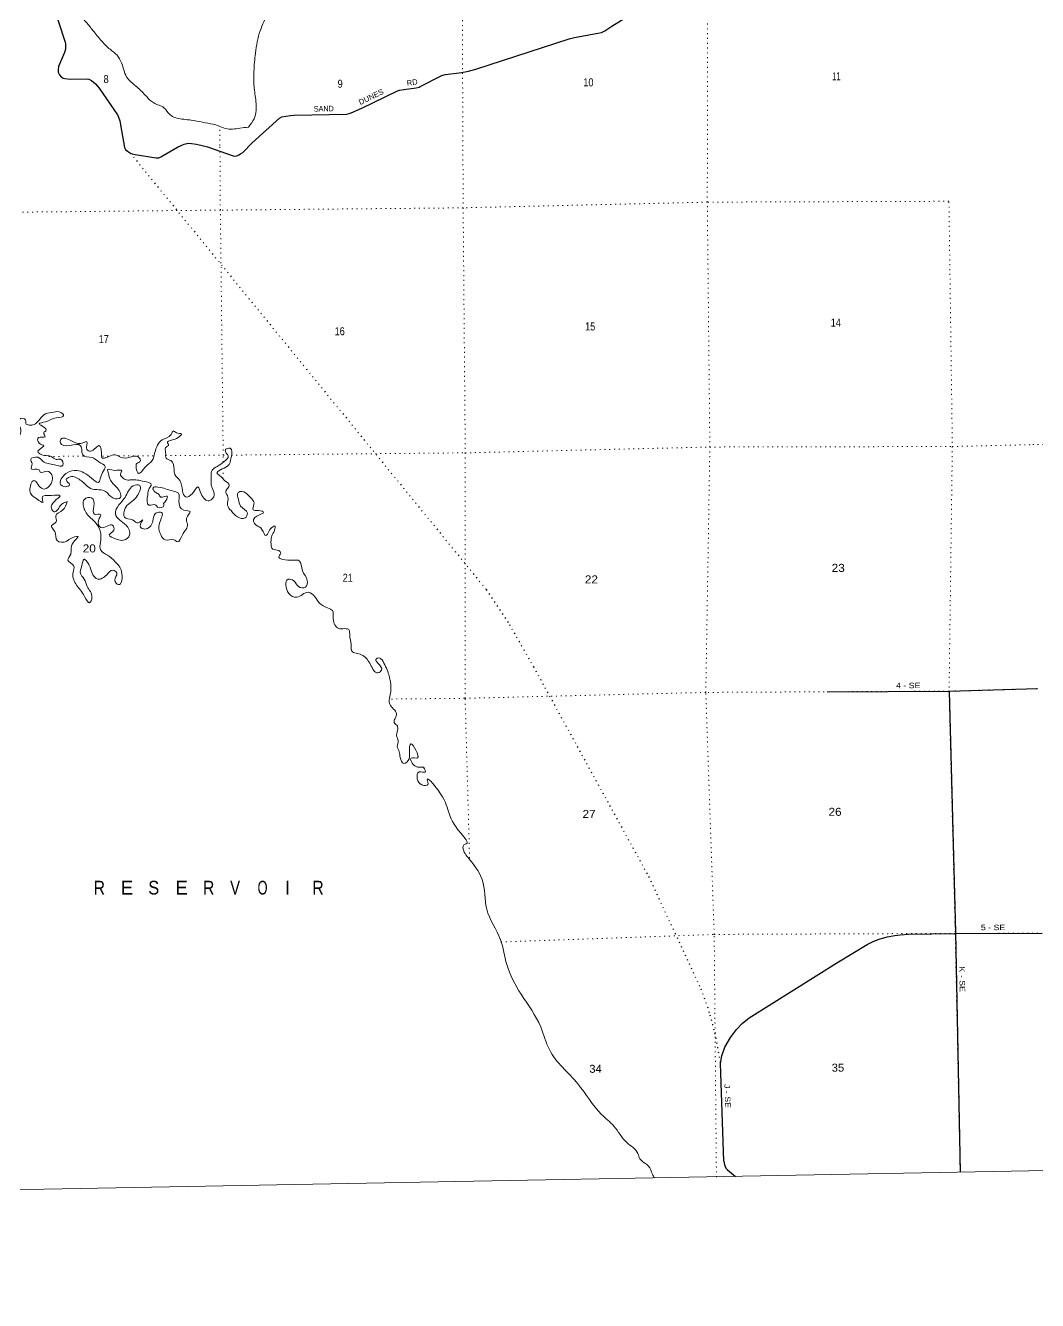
# Model space of a CAD drawing. Header units: feet. Extents: x 248627 to 501257, y -181930 to 5472.
# Drawn here: x 416278 to 438405, y -181930 to -154041 of the extents above; entities that cross this region are included whole.
import ezdxf
from ezdxf.enums import TextEntityAlignment as Align

# ---------------------------------------------------------------- set-up
doc = ezdxf.new("R2010")
doc.units = ezdxf.units.FT
doc.header["$LTSCALE"] = 70
doc.linetypes.add('DOTTED', pattern=[1.5, 0.3, -1.2])
doc.linetypes.add('MEDIUM_DASHED', pattern=[4.5, 3, -1.5])
for name, color, linetype, lineweight in [('29', 7, 'Continuous', 25), ('39', 7, 'Continuous', 13), ('4', 7, 'Continuous', 13), ('41', 7, 'MEDIUM_DASHED', 13), ('7', 7, 'DOTTED', 13)]:
    doc.layers.add(name, color=color, linetype=linetype, lineweight=lineweight)
doc.layers.add('30', color=7, linetype='Continuous')

msp = doc.modelspace()

# ---------------------------------------------------------------- linework, layer by layer
at = {"layer": '29'}
msp.add_line((431549.46, -178881.55), (431471.71, -176745.56), dxfattribs=at)
for points in [[(416710.92, -153066.81), (417144.38, -154404.93), (417151.77, -154444.92), (417154.61, -154498.94), (417148.93, -154561.49), (417129.39, -154631.66), (417002.44, -154937.95), (416989.78, -155012.13), (416995.47, -155060.47), (417018.2, -155117.33), (417059.6, -155160.44), (417103.46, -155191.25), (417137.56, -155202.63), (417264.22, -155218.16), (417623.52, -155208.31), (417665.75, -155215.7), (417722.99, -155242.43), (417811.09, -155313.51), (417886.73, -155411.08), (418286.49, -155993.36), (418314.12, -156048.46), (418336.85, -156125.22), (418377.57, -156336.93), (418443.44, -156709.32), (418464.74, -156753.56), (418504.52, -156787.68), (418569.82, -156833.55)], [(418569.82, -156833.55), (418606.83, -156847.38), (418672.2, -156861.6), (419135.43, -156935.52), (419192.26, -156932.68), (419237.73, -156915.62), (419599.89, -156703.45), (419681.07, -156664), (419746.43, -156639.83), (419834.53, -156617.09), (419910.59, -156621.72), (420013.57, -156635.57), (420169.88, -156669.69), (420254.13, -156691.15), (420814.64, -156892), (420854.77, -156897.13), (420900.24, -156888.6), (420940.03, -156871.55), (420980.01, -156850.82), (421028.13, -156817.53), (421233.42, -156606.68), (421832.39, -156069.77), (421884.41, -156041.83), (421974.48, -156021.44), (422068.26, -156010.07), (422152.35, -156005.48), (423306.1, -155977.67), (423355.65, -155968.84), (423401.12, -155951.78), (423633.28, -155845.37), (424398.62, -155474.13), (424458.49, -155457.32), (424549.24, -155440.01), (424818.27, -155404.1), (424881.75, -155388.84), (424910.16, -155377.46), (425379.08, -155137.22), (425451.76, -155114.12), (425699.89, -155086.39), (425808.2, -155068.98), (425961.67, -155037.71), (426124.68, -154993.11), (428161.3, -154329.76), (428279.81, -154303.47), (428794.94, -154209.38), (428871.77, -154191.88), (428945.66, -154156.34), (429097.42, -154057.83), (429559.51, -153768.25)], [(433806.12, -168615.32), (436470.49, -168601.81), (438404.27, -168544.79)], [(436471.91, -168603.23), (436608.34, -173879.63), (436712.83, -179120.24)], [(434681.55, -174140.27), (434823.57, -174069.79), (434946, -174022.38), (435119.76, -173974.97), (435285.62, -173943.37), (435404.1, -173931.51), (435581.08, -173918.37)], [(435581.08, -173918.37), (436605.5, -173902.37), (438508.27, -173898.16)], [(432102.05, -175745.71), (434054.4, -174520.17), (434681.55, -174140.27)], [(431471.71, -176745.56), (431500.37, -176576.58), (431571.46, -176390.89), (431689.93, -176177.55), (431820.25, -175999.76), (431946.63, -175869.39), (432102.05, -175745.71)], [(431549.46, -178881.55), (431560.59, -178963.86), (431572.44, -178997.44), (431592.18, -179036.95), (431625.75, -179072.5), (431798.64, -179215.36)]]:
    msp.add_lwpolyline(points, dxfattribs=at)
at = {"layer": '29', "linetype": 'DOTTED'}
msp.add_lwpolyline([(418569.82, -156833.55), (426352.67, -166379.3), (426858.93, -167143.97), (427383.37, -168065.3), (429902.63, -172656.52), (431045.84, -175113.93), (431156, -175409.23), (431241.25, -175682.18), (431349.25, -176080.23), (431471.71, -176745.56)], dxfattribs=at)
at = {"layer": '39'}
for points in [[(417355.38, -144699.48), (417524.42, -144815.1), (417530.73, -144716.36), (417466.57, -144614.9), (417506.2, -144579.96), (417622.8, -144688.5), (417710.39, -144749.27), (417647.54, -144836.98), (417526.18, -145030.42), (417674.08, -145088.06), (417751.15, -145008.15), (417877.97, -144897.12), (418010.34, -144872.54), (418207.29, -144858.84), (418432.78, -144866.75), (418610.99, -144931.88), (418658.28, -145104.1), (418550.66, -145277.16), (418445.85, -145381.74), (418453.3, -145576.83), (418442.54, -145766.22), (418377.16, -146053.22), (418417.21, -146157.14), (418217.98, -146384.22), (418139.93, -146637.24), (418099.14, -146949.95), (418138.77, -147144.45), (418136.13, -147337.71), (418065.8, -147457.75), (418008.85, -147652.02), (417950.1, -147858.39), (417891.35, -147950.05), (417852.95, -148055.42), (417864.53, -148256.47), (417828.19, -148478.53), (417770.14, -148610.42), (417676.81, -148680.57), (417560.42, -148698.83), (417452.16, -148720.95), (417489.71, -148796.74), (417667.21, -148821.64), (417813.91, -148925.6), (417823.9, -149036.11), (417797.47, -149249.94), (417836.19, -149392.12), (417898.58, -149507.7), (417943.54, -149661.84), (417797.94, -149734.97), (417605.09, -149752.62), (417470.96, -149791.33), (417366.96, -149827.47), (417327.51, -149872.47), (417362.77, -150046.92), (417466.38, -150103.37), (417570.62, -150081.32), (417689.51, -150091.2), (417816.3, -149978.16), (417906.6, -149964.42), (417944.43, -150056.3), (417965.25, -150210.89), (418027.54, -150320.43), (418051.01, -150511.2), (417968.51, -150625.43), (417896.74, -150777.71), (417866.57, -150892.98), (417822.92, -151042.73), (417759.93, -151237.1), (417748.89, -151295.67), (417682.34, -151631), (417618.97, -151803.25), (417540.31, -152022.06), (417516.6, -152161.37), (417477.26, -152327.14), (417512.84, -152634.41), (417549.23, -152987.97), (417531.8, -153255.97), (417483.81, -153502.4), (417445.46, -153724.5), (417602.68, -153969.15), (417752.69, -154147.51), (417946.01, -154385.46), (418126.16, -154561.26), (418279.39, -154693.27), (418376.82, -154856.51), (418486.79, -155160.4), (418710.03, -155383.7), (418927.06, -155597.06), (419080.39, -155735.11), (419305.57, -155839.63), (419432.93, -155988.23), (419694.21, -156086.04), (420024.97, -156130.25), (420265.29, -156180.15), (420485.49, -156230.42), (420645.57, -156293.88), (420965.39, -156287.97), (421150.05, -156262.42)], [(421150.05, -156262.42), (421277.65, -156080.94), (421315.26, -155701.87), (421275.34, -155376.56), (421271.56, -155046.56), (421306.73, -154643.38), (421408.88, -154158.46), (421589.06, -153762.67), (421878.63, -153294.41), (422104.89, -153002.42), (422322.02, -152762.93), (422553.01, -152511.11), (422803.38, -152216.66), (422960.98, -152024.56), (423038.86, -151990.92), (423074.67, -151853.4), (423181.98, -151776.95), (423380.44, -151620.33), (423551.69, -151403.82), (423659.32, -151116.04), (423744.32, -150915.22), (423822.49, -150782.95), (423838.61, -150669.95), (423891.58, -150707.21), (424020.91, -150509.59), (424019, -150400.94), (424131.89, -150298.23), (424185.17, -150238.88), (424231.68, -150137.39), (424241.73, -150022.48), (424269.72, -149897.18), (424357.55, -149742.6), (424439.45, -149594.16), (424518.6, -149518.23), (424549.93, -149469.35), (424485.14, -149446.39), (424420.95, -149457.64), (424419.72, -149387.22), (424478.15, -149392.18), (424535.75, -149348.85), (424582.96, -149172.88), (424681.09, -149032.19), (424785.44, -148901.46), (424814.2, -148820.42), (424816.98, -148749.93), (424784.38, -148726.38), (424792.81, -148633.64), (424787.72, -148573.36), (424725.33, -148572.5), (424624.66, -148568.32), (424554.68, -148593.76), (424511.31, -148530.16), (424460.53, -148502.92), (424429.58, -148459.21), (424396.79, -148425.6), (424351.91, -148390.21), (424213.61, -148420.94), (424123.09, -148422.61), (424106.23, -148378.64), (424156.86, -148283.11), (424206.02, -148217.8), (424325.72, -148159.24), (424406.45, -148059.13), (424497.64, -148095.68), (424654.61, -148096.81), (424809.27, -147967.15), (424988.11, -147839.07), (425166.28, -147787.47), (425374.77, -147743.37), (425460.56, -147701.53), (425534.34, -147663.94), (425601.85, -147612.37), (425712.66, -147620.39), (425747.59, -147662.01), (425786.66, -147709.59), (425872.09, -147647.63), (426069.95, -147571.52), (426197.45, -147498.73), (426294.42, -147406.37), (426317.07, -147321.42), (426290.08, -147273.61), (426177.61, -147285.75), (426125.88, -147318.91), (426120.09, -147218.39), (426143.59, -147067), (426152.09, -146978.29), (426122.91, -146920.46), (426056.18, -146901.57), (426001.73, -146894.53), (426117.01, -146813.9), (426189.32, -146806.53), (426249.42, -146906.05), (426298.86, -146971.55), (426373.88, -147004.38), (426414.04, -146999.62), (426415.31, -147072.05), (426384.93, -147175.25)], [(414466.87, -160528.95), (414474.13, -160745.13), (414499.26, -161030.46), (414766.04, -160983.27), (415000.43, -160924.6), (415094.05, -160985.26), (415070.34, -161124.57), (415340.22, -161024.99), (415089.78, -161200.69), (414892.03, -161282.84), (415028.03, -161350.77), (415177.16, -161364.11), (415132.31, -161445.45), (415272.69, -161533.42), (415234.09, -161626.72), (415153.42, -161730.85), (415342.99, -161755.53), (415470.7, -161694.8), (415507.93, -161752.48), (415644.33, -161842.54), (415719.42, -161879.39), (415989.91, -161814.02), (416119.84, -161880.05), (415991.32, -162009.22), (415681.56, -162014.94), (415583.88, -161952.34), (415334.67, -161969.02), (415109.11, -162071.81), (415287.92, -162171.15), (415367.95, -162260.24), (415490.94, -162388.79), (415533.43, -162516.81), (415586.36, -162666.78), (415668.87, -162781.99), (415637.85, -162848.98), (415849.69, -162766.57), (415832.93, -162958.08), (415935.45, -163066.89), (416119.94, -163031.28), (416177.63, -162879.26), (416125.96, -162687), (416193.4, -162631.42), (416287.09, -162696.1), (416285.96, -162746.44), (416359.01, -162781.32), (416463.47, -162771.34), (416588.1, -162650.29), (416714.82, -162533.23), (416895.29, -162497.69), (417052.32, -162502.84), (417111.86, -162570.17), (416947.73, -162619.49), (416715.89, -162708.31), (416575.83, -162753.16), (416685.86, -162831.63), (416729.16, -162891.21), (416679.86, -162948.48), (416705.52, -163034.55), (416560.98, -163053.32), (416577.18, -163173.78), (416674.86, -163236.38), (416548.1, -163351.43), (416690.56, -163443.39), (416837.9, -163468.84), (416947.64, -163531.22), (417040.14, -163527.5), (417096.81, -163661.3), (416911.51, -163650.63), (416664.74, -163576.7), (416546.45, -163486.3), (416392.38, -163535.44), (416420.12, -163625.5), (416400, -163740.59), (416575.46, -163763.51), (416598.4, -163809.38), (416755.01, -163790.38), (416850.96, -163869.12), (416800.89, -164111.56), (416653.17, -164178.69), (416462.79, -163993.02), (416372.21, -164220.11), (416522.15, -164394.45), (416660.24, -164466.37), (416642.49, -164372.1), (416846.81, -164320.02), (417032.04, -164326.67), (416909.45, -164449.69), (416845.68, -164599.8), (416901.37, -164677.27), (417069.52, -164513.15), (417189.22, -164454.58)], [(419296.59, -164494.14), (419305.45, -164540.27), (419163.2, -164575.1), (419130.24, -164531.43), (418977.3, -164530.23), (418949.17, -164303.32), (418978.98, -164167.93), (419027.82, -164084.51), (418871.63, -164012.92), (418595.35, -163977.77), (418488.78, -163981.76), (418403.42, -163933.02), (418355.67, -163849.37), (418380.58, -163778.47), (418215.47, -163771.45), (418072.34, -163755.98), (418091.96, -163842.16), (418111.69, -163934.38), (418253.87, -164124.97), (418344.63, -164252.1), (418352.72, -164368.68), (418189.86, -164375.72), (418028.38, -164231.78), (417882.88, -164196.23), (417701.25, -164165.37), (417574.77, -164067.07), (417364.98, -163922.01), (417252.16, -163914.03), (417166.8, -163980.01), (417239.07, -164085.35), (417153.36, -164131.21), (417037.43, -164060.9), (417081.33, -163925.24), (417190.19, -163822.6), (417400.65, -163776.44), (417552.36, -163821.94), (417723.51, -163943.57), (417863.96, -164035.56), (417958.74, -163818.46), (418020.81, -163686.49), (417884.24, -163586.37), (417731.65, -163490.57), (417531.46, -163433.89), (417509.83, -163347.75), (417479.62, -163231.57), (417250.17, -163227.76), (417039.88, -163169.25), (417048.67, -163096.64), (417284.57, -163124.48), (417516.84, -163174.53), (417620.94, -163144.43), (417621.94, -163315.49), (417699.04, -163352.3), (417896.16, -163233.94), (417934.35, -163345.94), (417937.84, -163430.41), (417946.88, -163486.59), (418169.41, -163440.22), (418292.28, -163448.01), (418353.26, -163483.11), (418562.56, -163485.28), (418747.65, -163483.88), (418787.46, -163573.71), (418713.81, -163619.35), (418699.56, -163724.27), (418747.83, -163838.1), (418894.39, -163704.57), (419046.65, -163552.82), (419106.04, -163382.66), (419264.13, -163104.01), (419463.26, -162985.61), (419508.21, -162910.31), (419577.35, -162951.3), (419688.33, -162969.38), (419613.38, -163055.29), (419473.46, -163108.19), (419382.03, -163172.27), (419406.87, -163212.07), (419337.57, -163275.74), (419341.45, -163382.34), (419351.69, -163506.93), (419455.23, -163559.36), (419526.97, -163749.24), (419543.07, -163863.66), (419649.92, -163990.49), (419710.24, -164216.81), (419774.99, -164352.47), (419926.63, -164279.23), (420048.83, -164134.07), (420117.89, -164285.76), (420295.57, -164435.43), (420405.99, -164306.6), (420357.04, -164154.54), (420336.53, -163903.34), (420358.27, -163766.08), (420467.52, -163685.57), (420624.62, -163580.02)], [(420624.62, -163580.02), (420709, -163457.7), (420644.41, -163332.1), (420752.26, -163285.83), (420773.96, -163490.72), (420692.73, -163677.38), (420468.16, -163836.51), (420549.89, -163907.45), (420638.01, -163998.4), (420734.31, -164097.26), (420654.28, -164237.61), (420704.57, -164351.4), (420695.68, -164532.7), (420772.22, -164652.04), (420913.49, -164790.32), (421078.89, -164813.43), (421129.38, -164709.85), (420981.77, -164553.58), (420932.85, -164403.53), (420928.3, -164258.71), (421008.3, -164231.07), (421152.73, -164320.98), (421247.06, -164421.88), (421274.13, -164473.71), (421254.8, -164633.07), (421375.8, -164648.94), (421483.26, -164695.26), (421391.54, -164743.25), (421261.22, -164884.53), (421323.09, -164969.93), (421447.45, -165062.22), (421534.37, -165199.49), (421597.18, -165109.77), (421683.88, -165005.53), (421723.76, -164984.66), (421719.52, -165087.39), (421661.23, -165205.2), (421645.42, -165336.31), (421684.46, -165496.6), (421817.78, -165526.34), (421856.95, -165579.96), (421825.79, -165638.9), (422123.28, -165736.05), (422264.32, -165747.53), (422332.58, -165967.66), (422436.93, -166181.08), (422397.2, -166324.72), (422250.12, -166313.35), (422143.22, -166184.5), (422021.97, -166154.54), (422033.41, -166462.26), (422207.95, -166547.59), (422457.55, -166438.32), (422608.27, -166542.21), (422703.12, -166673.29), (422884.09, -166780.64), (422987.73, -166839.11), (423007, -167019.89), (423127.41, -167231), (423216.02, -167235.4), (423345.15, -167255.16), (423367.45, -167379.53), (423395.16, -167582.29), (423426.14, -167742.73), (423535.4, -167776.94), (423650.86, -167821.1), (423821.38, -168021.22), (423983.47, -168199.37), (424062.9, -168139.53), (423983.78, -167988.03), (423940.09, -167906.32), (423969.8, -167879.61), (424150.03, -168059.43), (424245.45, -168337.42), (424266, -168590.64), (424260.92, -168645.07), (424229.34, -168794.59), (424243.07, -168888.93), (424389.48, -169091.52), (424359.14, -169196.73), (424338.53, -169283.66), (424410.45, -169368.87), (424391.96, -169576.52), (424428.03, -169682.52), (424406.16, -169811.73), (424450.45, -169927.65), (424470.74, -170052.06), (424547.46, -170181.46), (424666.38, -170078.63), (424671.95, -169937.64), (424704.94, -169753.88), (424810.04, -169894.84), (424851.15, -170059.12), (424708.44, -170067.79), (424761.35, -170215.75), (424882.92, -170263.82), (424981.48, -170262)], [(417189.22, -164454.58), (417093.84, -164637.48), (416939.24, -164771.16), (416949.44, -164893.74), (416846.33, -164980.18), (416916.98, -165107.68), (416968.75, -165305.98), (417170.32, -165326.4), (417227.91, -165283.08), (417426.02, -165221.05), (417325.56, -165343.66), (417274.36, -165521.72), (417265.71, -165602.39), (417205.72, -165738.34), (417330.47, -165852.77), (417315.41, -166026.14), (417394.35, -166282.29), (417567.7, -166528.66), (417678.75, -166665.48), (417731.09, -166551.81), (417626.31, -166314.24), (417559.04, -166150.44), (417478.37, -166025.14), (417509.7, -165861.53), (417553.46, -165717.83), (417691.34, -165892.39), (417752.6, -166058.31), (417856.81, -166148.97), (418052.34, -166054.79), (418191.41, -165953.6), (418273, -166016.49), (418229.49, -166174.28), (418307.66, -166271.46), (418379.08, -165984.35), (418236.47, -165769.62), (418068.95, -165625.79), (417924.23, -165519.78), (417915.09, -165342.84), (417923.8, -165151.47), (417823.36, -164931.94), (417641.06, -164748.13), (417540.55, -164524.57), (417564.62, -164405.38), (417722.99, -164372.27), (417774.48, -164554.47), (417783.55, -164727.39), (417920.58, -164738.94), (417870.58, -164870.69), (417927.57, -165022.59), (418182.25, -164973.61), (418206.29, -165081.85), (418107.48, -165184.31), (418270.02, -165273.89), (418421.41, -165301.28), (418554.16, -165184.11), (418475.96, -164970.2), (418331.06, -164854.13), (418244.25, -164722.9), (418321.31, -164528.26), (418453.22, -164362.8), (418529.23, -164222.53), (418631.92, -164111.95), (418774.55, -164099.25), (418722.23, -164327.64), (418603.66, -164450.59), (418469.07, -164577.86), (418434.45, -164669.07), (418438.66, -164793.78), (418618.84, -164856.86), (418740.69, -164921.03), (418840.07, -164850.76), (418786.18, -164990.63), (418855.7, -165053.75), (419048.69, -164929.43), (419129.36, -164710.57), (419251.85, -164696.23), (419207.56, -164924.48), (419234.14, -165177.58), (419332.78, -165294.51), (419523.86, -165290.97), (419597.05, -165333.9), (419707.12, -165184.94), (419819.72, -164951.41), (419797.24, -164816.98), (419879.21, -164672.57), (419741.86, -164642.9), (419633.7, -164441.62), (419620.64, -164270.79), (419489.01, -164222.91), (419173.6, -164136.15), (419067.24, -164152.21), (419113.15, -164245.95), (419186.34, -164288.88), (419235.85, -164358.41), (419376.3, -164335.68), (419351.71, -164424.7), (419296.59, -164494.14)], [(424981.48, -170262), (425019.63, -170371.99), (424884.75, -170368.44), (424843.08, -170516.13), (424946.09, -170653.1), (425076.66, -170640.63), (425062.82, -170540.25), (425298.21, -170767.36), (425527.8, -171238.1), (425799.78, -171716.11), (425914.44, -171943.43), (425864.44, -171960.45), (425871.25, -172119.33), (425945.68, -172232.67), (426262.16, -172723.95), (426362.04, -173370.17), (426661.48, -174036.86), (426801.8, -174579.69), (427113.06, -175232.08), (427544.13, -175946.65), (427731.91, -176442.32), (428356.75, -177191.55), (428873.53, -177860.26), (429141.59, -178114.94), (429423.55, -178474.02), (429667.23, -178715.06), (429711.52, -178830.97), (429899.43, -178990.53), (429987.02, -179166.02), (430028.38, -179248.71)]]:
    msp.add_spline(points, degree=3, dxfattribs=at)
at = {"layer": '4'}
msp.add_lwpolyline([(248626.54, 1367.98), (279703.36, 1731.35), (310779.64, 2137.47), (341855.35, 2586.32), (372930.4, 3077.93), (404004.75, 3612.28), (435078.34, 4189.37), (466151.09, 4809.2), (497222.97, 5471.78), (501256.99, -177792.42), (469933.02, -178460.37), (438608.16, -179085.23), (407282.48, -179667), (375956.01, -180205.69), (344628.84, -180701.29), (313301.02, -181153.78), (281972.62, -181563.19), (250643.67, -181929.51)], close=True, dxfattribs=at)
msp.add_lwpolyline([(248626.54, 1367.98), (279703.36, 1731.35), (310779.64, 2137.47), (341855.35, 2586.32), (372930.4, 3077.93), (404004.75, 3612.28), (435078.34, 4189.37), (466151.09, 4809.2), (497222.97, 5471.78), (501256.99, -177792.42), (469933.02, -178460.37), (438608.16, -179085.23), (407282.48, -179667), (375956.01, -180205.69), (344628.84, -180701.29), (313301.02, -181153.78), (281972.62, -181563.19), (250643.67, -181929.51)], close=True, dxfattribs=at)
at = {"layer": '7'}
for p, q in [((420529.3, -156662.33), (420527.29, -156243.68)), ((416787.57, -163466.62), (417585.09, -163460.97)), ((417961.04, -163458.3), (418099.79, -163457.32)), ((418312.74, -163455.81), (419089.79, -163450.3)), ((420595.01, -163950.72), (420596.94, -163754.23))]:
    msp.add_line(p, q, dxfattribs=at)
for points in [[(431384.56, -179230.77), (431335.61, -173922.33), (431152.1, -168628.46), (431240.94, -163261.12), (431185.1, -157904.51), (431192.08, -152572.9), (431117.61, -147186.44), (431014.94, -141442.66)], [(425815.91, -147695.39), (425825.23, -152770.67), (425847.16, -158029.29), (425892.98, -163388.1), (425890.94, -168771.94), (425988.79, -172299.69)], [(420598.52, -163592.83), (420600.02, -163439.59), (420538.08, -158079.07), (420529.5, -156695.26)], [(436468.5, -157885.39), (436468.56, -157885.39), (431185.1, -157904.51), (425847.16, -158029.29), (420538.08, -158079.07), (415227.06, -158132.91), (413294.04, -158142.25)], [(436468.74, -157898.77), (436542.64, -163249.72), (436471.62, -168600.62), (436606.93, -173899.41), (436712.83, -179120.24)], [(438302, -163208.05), (441837.1, -163139.7), (447185.03, -163057.28), (452546.35, -163006.47), (457879.72, -162912.6), (463206.99, -162816.97), (463982.98, -162802.95)], [(420781.04, -163437.83), (425892.98, -163388.1), (431240.94, -163261.12), (436542.64, -163249.72), (438302.02, -163208.47)], [(419340.73, -163448.52), (420600.02, -163439.59), (420706.31, -163438.56)], [(438404.27, -168544.79), (436471.62, -168600.62), (431152.1, -168628.46), (425877.08, -168757.7), (424233.59, -168773.29)], [(426673.83, -174088.17), (431335.61, -173922.33), (436606.93, -173899.41), (438508.25, -173897.05)]]:
    msp.add_lwpolyline(points, dxfattribs=at)

# ---------------------------------------------------------------- texts
at = {"layer": '30'}
for s, rotation, width, p in [('RD', 7.603, 0.9, (424621.95, -155359.68)), ('SAND', 1.381, 0.95, (422582.41, -155925.09)), ('4 - SE', 0.291, 1.2, (435310.67, -168537.69)), ('5 - SE', 0.038, 1.2, (437165.69, -173829.04)), ('K - SE', 271.142, 1.2, (436693.2, -174624.4)), ('J - SE', 272.085, 1.2, (431558.21, -177197.5))]:
    msp.add_text(s, height=120, rotation=rotation, dxfattribs=dict(at, width=width)).set_placement(p)
msp.add_text('DUNES', height=120, rotation=25.876, dxfattribs=at).set_placement((423599.55, -155782.04))
at = {"layer": '41'}
for s, width, p in [('R', 0.85, (417892.84, -173049.58)), ('S', 0.9, (419081.03, -173049.58)), ('R', 0.85, (420283.4, -173049.58)), ('V', 0.8, (420860.96, -173049.58)), ('O', 0.7, (421460.96, -173049.58)), ('R', 0.85, (422673.96, -173049.58))]:
    msp.add_text(s, height=300, dxfattribs=dict(at, width=width)).set_placement(p, align=Align.CENTER)
for s, p in [('E', (418496.38, -173049.58)), ('E', (419691.66, -173049.58)), ('I', (422007.54, -173049.58))]:
    msp.add_text(s, height=300, dxfattribs=at).set_placement(p, align=Align.CENTER)
at = {"layer": '7'}
for s, width, p in [('8', 0.85, (417985.41, -155299.5)), ('9', 0.85, (423102.15, -155402.51)), ('10', 0.85, (428474.78, -155371.51)), ('11', 0.65, (433916, -155237.05)), ('16', 0.85, (423036.67, -160816.01)), ('15', 0.85, (428513.61, -160711.07)), ('14', 0.85, (433885.22, -160626.51)), ('17', 0.85, (417878.71, -160986.84)), ('20', 1.1, (417528.9, -165565.92)), ('23', 1.1, (433904.76, -165991.69)), ('21', 0.85, (423212.55, -166208.21)), ('22', 1.1, (428507.86, -166243.78)), ('27', 1.1, (428457.06, -171373.92)), ('26', 1.1, (433835.16, -171327.96)), ('34', 1.05, (428605.04, -176948.57)), ('35', 1.05, (433905, -176924.05))]:
    msp.add_text(s, height=175, dxfattribs=dict(at, width=width)).set_placement(p)

doc.saveas('drawing.dxf')
